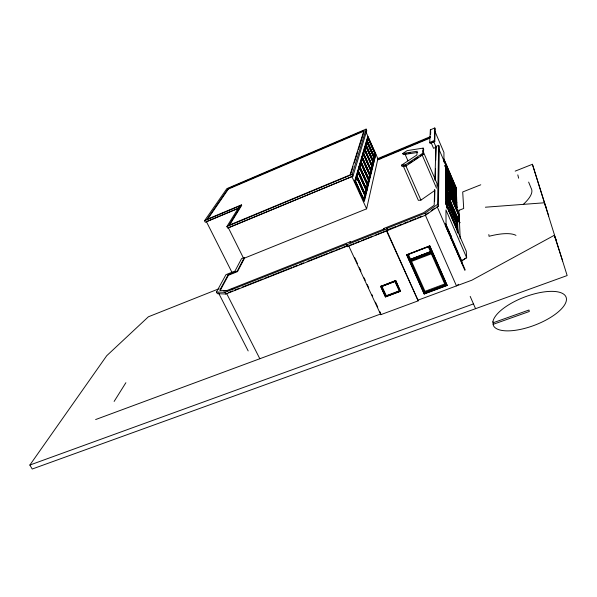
<?xml version="1.0" encoding="UTF-8"?>
<svg xmlns="http://www.w3.org/2000/svg" width="597" height="597" viewBox="0 0 597 597"><rect width="100%" height="100%" fill="white"/><g stroke="black" fill="none" stroke-linecap="round" stroke-linejoin="round"><path stroke-width="0.9" d="M220.435 290.075L228.442 275.239L237.516 271.605L244.576 258.076L244.315 257.553L241.531 258.673L234.979 271.06L225.95 274.68L216.48 292L224.957 292.314L346.641 244.218L347.297 246.688L425.743 215.114L438.362 206.189L439.332 146.847L438.676 145.317L435.9 146.466L434.914 180.175M438.362 206.189L437.564 204.353L438.676 145.317M436.959 186.286L437.019 183.563L422.833 150.757M434.646 189.465L434.191 205.256L423.586 212.726L383.834 228.457L383.998 229.711L383.834 228.457M434.586 201.211L434.9 190.047M435.213 178.884L435.504 168.645M435.743 160.272L436.108 147.243L433.735 141.705L431.183 142.765L433.556 148.302L436.108 147.243M432.168 251.285L409.072 260.359L406.661 254.732L429.758 245.837L447.19 285.478L424.228 294.008L406.661 254.732M434.773 141.534L435.198 128.937L434.788 127.974L430.355 129.833L429.691 142.459L430.124 143.467L434.773 141.534L434.34 140.526L434.788 127.974M431.28 251.673L429.012 246.307L431.28 251.673L409.811 259.904L407.535 254.576L409.811 259.904M447.19 285.478L429.758 245.837M431.773 252.553L445.966 284.844L424.609 292.784L410.318 260.77L430.915 252.882M424.228 294.008L409.467 260.971M430.579 134.415L430.721 131.706M348.648 245.748L380.782 314.679L418.206 300.828L386.975 231.002M402.774 153.489L417.221 151.265L416.863 154.989L401.453 165.227L401.975 166.421L406.191 165.847L423.303 154.436L423.683 149.28L423.176 148.108L407.124 150.631L402.774 153.489L403.281 154.638L417.728 152.436M423.303 154.436L422.788 153.242L423.176 148.108M424.609 292.784L410.318 260.77M400.497 291.321L395.692 280.508L380.625 286.441L385.483 296.948L400.497 291.321L395.692 280.508M399.833 291.224L395.296 281L381.289 286.538L385.871 296.463L399.833 291.224L395.296 281M385.483 296.948L380.662 286.202M385.871 296.463L381.319 286.291M380.782 314.679L380.893 313.895L95.624 419.549M387.684 230.755L386.96 228.278L424.937 213.271L437.564 204.353M244.576 258.076L366.61 208.831L377.968 158.496L430.385 136.623M364.439 200.92L355.282 180.824L368.088 136.735L367.61 136.937L354.722 181.055L363.879 201.152L364.439 200.92L375.864 154.153L375.386 154.354L371.64 169.578M363.879 201.152L365.2 195.771L365.752 195.547L356.752 175.749L356.2 175.981L363.7 192.473M365.625 194.04L366.476 190.57M366.894 188.891L367.513 186.376M368.319 183.1L368.715 181.473M369.498 178.294L370.08 175.936L370.595 175.719L362.185 157.056L361.67 157.272L369.804 175.585L368.722 179.966L369.245 179.749L370.319 175.369L362.379 157.735L361.857 157.951M370.453 174.406L371.207 171.354L371.715 171.145L363.439 152.742L362.931 152.959L370.938 171.003L369.886 175.257L370.401 175.04L371.446 170.794L363.625 153.407L363.118 153.623L361.946 157.638L362.469 157.421L363.625 153.407M365.454 195.189L364.23 200.174L355.588 181.204L356.954 176.481L365.454 195.189L364.909 195.413L363.67 200.405L355.028 181.436L355.588 181.204M358.379 171.563L366.73 189.988L365.551 194.816L357.058 176.13L358.379 171.563L357.834 171.787L356.506 176.361L357.058 176.13M359.752 166.802L367.968 184.958L366.819 189.63L358.476 171.227L359.752 166.802L359.215 167.026L358.185 170.563M368.05 184.615L369.162 180.085L361.088 162.197L359.849 166.473L368.05 184.615L367.521 184.831L368.64 180.301L360.558 162.414L359.566 165.839M371.521 170.481L372.535 166.354L364.842 149.205L364.334 149.422L363.2 153.317L363.715 153.108L364.842 149.205M372.61 166.048L373.595 162.048L366.021 145.138L365.521 145.347L364.424 149.131L372.11 166.257L373.095 162.257L365.521 145.347M365.983 145.914L373.17 161.959L373.662 161.75L374.618 157.869L367.162 141.19L366.67 141.392L365.603 145.064L366.103 144.855L367.162 141.19M367.789 137.556L375.132 154.011L374.2 157.787L374.692 157.578L375.617 153.81L368.267 137.347L366.752 141.123L367.237 140.914L368.267 137.347M364.998 195.04L366.192 190.212L357.834 171.787M366.282 189.853L367.431 185.182L359.021 166.324L359.558 166.1L368.252 185.316M371.013 170.69L372.035 166.563L372.535 166.354M373.17 161.959L374.132 158.071L366.67 141.392M364.797 194.309L365.901 189.853L358.028 172.503L356.805 176.734L363.274 190.965M367.528 183.294L368.356 179.951L360.752 163.108L359.603 167.07M368.73 178.466L369.536 175.227L362.051 158.623L360.939 162.466L367.767 177.6M369.886 173.794L370.67 170.652L363.304 154.28L362.23 158.011M372.991 161.317L373.879 157.727L366.849 142.026L365.871 145.422M244.315 257.553L237.248 271.068L228.173 274.695L219.726 290.299L226.875 290.545L350.193 241.763L350.021 242.434L383.722 229.106M347.297 246.688L347.469 246.009L225.823 294.015L217.338 293.672L216.48 292M355.26 180.645L356.402 176.712L364.909 195.413M361.618 158.78L360.648 162.1L361.178 161.877L362.379 157.735M358.461 171.003L359.409 167.727L367.148 184.824L366.08 189.137L358.603 172.645M363.476 153.683L364.521 150.071L371.767 166.212L370.827 170.026L369.722 167.57M364.692 149.489L365.707 145.989L372.841 161.906L371.924 165.6L365.073 150.34M366.021 145.138L364.924 148.922L364.424 149.131M204.547 220.748L239.598 206.01L226.882 226.547L227.681 228.151L352.946 176.16L366.759 130.564L366.11 129.109L226.838 188.652L204.547 220.748L205.301 222.248L238.636 208.249M352.946 176.16L352.178 174.466L366.11 129.109M351.797 176.637L228.338 227.741L243.389 257.926M350.566 174.593L353.066 166.593M354.178 163.041L357.79 151.481M358.342 149.705L363.894 131.93M229.591 225.054L241.681 205.368L241.434 204.868L206.883 219.397L228.151 188.6L363.954 130.556L350.029 174.921L228.845 225.308L241.434 204.868M114.124 401.445L125.885 382.707M207.652 219.144L228.375 189.055L364.177 131.041M515.189 171.123L532.405 164.287L567.15 275.553L32.223 469.026L29.85 465.056L106.714 355.73L148.384 316.791L219.062 288.724M457.168 285.359L458.593 284.269M428.191 212.816L425.236 214.905L456.459 285.903M431.153 210.719L434.855 208.099M420.93 200.114L405.803 165.66L403.259 166.011L418.37 200.346L420.93 200.114L434.616 190.592M408.9 163.593L412.781 161.011M414.333 159.974L418.206 157.392M420.534 155.839L422.086 154.802L436.526 188.152M401.453 165.227L405.669 164.645L422.788 153.242M556.12 239.882L554.277 235.315L471.824 280.217L418.258 300.06M239.151 206.435L241.681 205.368M238.748 208.077L206.405 221.659L231.979 272.389M375.132 154.011L375.617 153.81M360.364 161.727L360.894 161.511L369.439 180.443M374.132 158.071L374.618 157.869M377.774 159.332L430.37 137.4M377.983 159.809L429.721 138.243M373.095 162.257L373.595 162.048M226.882 226.547L352.178 174.466M429.691 142.459L434.34 140.526M370.938 171.003L371.446 170.794M354.722 181.055L355.282 180.824M369.804 175.585L370.319 175.369M368.64 180.301L369.162 180.085M367.431 185.182L367.968 184.958M366.192 190.212L366.73 189.988M446.31 164.817L445.817 165.018L445.847 169.115L446.347 168.914L446.31 164.817L443.795 158.929M445.952 165.182L446.444 164.988L446.84 206.913M446.228 165.981L446.72 165.779L455.974 187.421L456.145 191.809L455.645 192.003L455.481 187.615L455.974 187.421M446.265 170.085L446.765 169.884L446.72 165.779M456.212 200.204L456.115 197.689L446.302 174.637L446.265 170.399L446.765 170.197L446.81 174.436L456.339 196.667L455.832 196.868M446.019 174.145L446.526 173.936M446.302 174.637L446.81 174.436M446.302 174.966L446.81 174.757L446.854 179.122L456.533 201.674L456.018 201.876L455.847 197.211L446.302 174.966L446.34 179.331L446.854 179.122M445.728 176.831L446.429 178.458L445.914 178.667L445.944 183.16M446.056 178.831L446.571 178.622M445.952 183.51L446.474 183.294L446.608 198.405L446.056 198.629M446.616 183.466L446.093 183.675L456.511 207.905L457.033 207.696L456.235 187.891L443.974 159.205M446.384 184.174L446.907 183.966L446.862 179.458L456.548 202.032L456.735 206.846L456.212 207.047L456.033 202.234L446.705 180.503M446.496 188.234L446.086 188.398L449.608 196.406L449.526 192.003M445.981 188.503L446.519 188.294M446.131 188.674L446.66 188.458L445.593 185.973M456.235 187.891L455.742 188.085L455.929 192.816L446.698 171.257M446.019 193.301L446.556 193.085L445.825 191.383M449.705 196.04L449.631 192.07L450.034 191.913L450.131 196.674L449.72 196.831M446.541 193.391L446.019 193.667L446.049 197.801M446.168 193.831L446.713 193.622M458.75 218.383L459.354 219.345L458.899 216.129L459.593 215.853L450.369 194.413L449.981 194.57L450.28 196.48L450.265 195.659L458.608 215.054L458.675 216.718M455.795 195.958L455.66 192.346L456.16 192.144L456.339 196.667M480.764 184.794L462.705 191.965L463.697 208.487L458.929 210.36M449.728 197.197L450.138 197.032L446.504 188.592L446.093 188.756L449.728 197.197L449.817 202.114L450.235 201.95L450.138 197.032M449.832 197.264L450.242 197.1L445.795 186.615M446.213 199.174L446.765 198.95M446.519 199.689L447.063 199.473L447.011 194.503M455.847 197.211L456.347 197.01L456.533 201.674M456.115 197.689L456.623 197.488L445.698 172.167M449.892 200.614L450.31 200.45L459.914 222.748L459.496 222.905L450.257 201.465M450.101 200.92L450.504 200.756L450.369 194.413M446.093 204.137L446.653 203.913L446.608 198.786L446.056 199.01L446.093 203.278M231.472 289.411L234.054 288.381M446.101 204.525L446.66 204.308L446.683 206.958M446.25 204.689L446.81 204.472M346.461 244.897L386.856 228.935M456.033 202.234L456.548 202.032M228.285 292.657L232.621 290.94M234.352 290.254L239.554 288.202M242.158 287.179L262.971 278.963M264.702 278.277L269.038 276.568M270.777 275.881L291.59 267.665M293.321 266.978L297.657 265.269M299.395 264.583L303.731 262.874M307.194 261.501L328.007 253.285M329.745 252.598L334.081 250.889M335.812 250.203L340.148 248.494M341.887 247.807L346.223 246.098M387.453 229.823L396.035 226.435M397.751 225.756L402.05 224.062M403.766 223.382L408.057 221.688M409.773 221.009L415.788 218.636M417.504 217.957L421.795 216.263M446.437 193.316L446.347 183.175L456.914 207.741L456.989 209.666L456.586 209.823L456.309 202.719L456.824 202.51L445.534 176.212M349.506 245.412L353.805 243.71M355.528 243.031L359.827 241.337M361.551 240.658L372.729 236.248M375.304 235.225L386.483 230.815L418.206 300.828M456.847 216.756L457.265 216.599L457.339 218.621L445.832 191.749M458.571 216.099L459.586 215.704L450.175 193.824L449.765 193.98L459.197 216.01M457.056 222.047L456.929 218.786L457.466 218.577L445.623 191.092M458.899 221.771L458.765 214.995L458.533 216.771M456.854 224.002L457.399 223.793L457.615 229.27L457.063 229.487L456.854 224.002L446.884 200.928M457.377 230.405L457.929 230.188L445.593 201.846M445.616 223.838L450.631 235.36L450.034 235.591L445.735 225.718M450.302 235.949L450.899 235.718L445.787 223.979M450.272 236.136L450.869 235.905L461.839 261.12L461.966 263.747M406.639 254.964L429.75 246.061M407.512 254.8L429.004 246.531M409.826 259.673L431.288 251.449M409.094 260.128L431.318 251.613M410.303 260.993L431.765 252.777L445.966 284.844M380.625 286.441L395.662 280.747M381.289 286.538L395.266 281.239M385.908 296.209L399.856 290.978M385.513 296.702L400.52 291.075M424.624 292.537L445.966 284.597M424.236 293.761L447.19 285.232M29.85 465.056L473.466 303.895M492.891 322.858L528.994 310.015L529.293 311.5L493.055 324.372M406.788 153.66L404.945 153.944L407.915 160.72M408.639 153.377L410.482 153.093M485.391 207.211L544.263 202.793L545.949 206.98M223.584 290.985L225.375 291.045M218.569 293.023L248.173 350.932M226.875 290.545L227.158 291.112M226.547 293.336L259.829 358.73M224.957 292.314L225.823 294.015M228.173 274.695L228.442 275.239M237.248 271.068L237.516 271.605M228.151 188.6L228.375 189.055M350.193 241.763L350.469 242.36M354.693 257.658L357.424 263.538M359.387 267.732L360.946 271.09M364.073 277.806L365.252 280.321M367.207 284.515L368.767 287.873M371.901 294.59L372.685 296.269M375.416 302.142L377.767 307.179M379.722 311.373L380.505 313.052M346.641 244.218L347.193 245.412M351.849 176.466L366.61 208.831M367.021 190.346L358.178 170.846L357.633 171.078L365.327 188.025M358.312 172.287L365.901 189.018M356.887 177.212L363.842 192.495M361.178 161.877L369.245 179.749M361.021 162.914L367.252 176.719M360.737 162.548L367.804 178.19M359.969 167.884L366.588 182.503M360.058 168.347L366.028 181.533M386.96 228.278L387.789 230.099M363.842 154.504L368.991 165.936M363.573 154.145L370.64 169.861M408.408 254.419L410.564 259.217L430.407 251.613L428.258 246.77M362.469 157.421L370.401 175.04M362.603 158.839L368.946 172.921M362.327 158.481L368.371 171.899M367.237 140.914L374.692 157.578M366.103 144.855L373.662 161.75M379.856 158.466L380.065 158.944M365.67 131.34L377.901 158.757M367.61 136.937L375.386 154.354M405.669 164.645L406.191 165.847M424.937 213.271L425.743 215.114M470.19 296.396L475.563 308.679M465.167 269.799L446.056 225.89L445.952 209.898L466.653 257.688L461.235 261.09L466.653 257.688L466.264 251.18L445.914 204.129L445.653 164.824L438.967 149.198M457.989 253.964L450.951 237.807L451.981 240.27M458.727 255.665L460.951 260.77L461.548 260.546L461.623 262.173M445.75 225.994L449.765 235.233M452.698 241.927L460.287 259.367M437.079 206.532L464.862 270.359M447.623 196.846L449.817 202.114M446.84 195.562L456.929 218.786M446.772 195.6L456.347 217.801L456.526 222.696M445.563 195.988L446.608 198.405M447.063 199.473L457.384 223.382L457.071 216.218L456.705 217.636M445.563 196.368L457.698 224.285M446.817 200.204L455.451 220.196M447.302 201.704L456.78 223.659M445.593 201.458L446.653 203.913M457.615 229.27L447.123 204.995L447.071 199.853M448.698 209.965L449.429 211.651M450.526 214.189L451.257 215.883M455.645 226.032L456.75 228.569L456.556 223.509M448.407 209.666L449.459 211.913M456.78 229.412L446.877 206.525L446.892 208.166M445.728 176.496L446.429 178.122L446.384 173.772L445.877 173.973L445.914 178.331M447.354 181.533L455.727 201.04L455.571 196.734M446.698 180.167L456.309 202.719M445.758 181.301L446.466 182.951L446.429 178.458M446.907 183.966L456.735 206.846M445.563 181.01L457.033 207.696M447.026 185.51L449.877 192.13M450.586 193.786L455.563 205.368M446.16 184.167L449.631 192.07M450.504 195.562L456.198 208.816L456.138 207.166L450.116 193.152L450.145 194.734M446.198 189.182L449.623 197.137L449.705 201.674M459.063 221.711L459.914 222.748M443.929 160.451L455.981 188.637M430.355 129.833L430.765 130.795M444.884 165.503L446.347 168.914M446.765 169.884L456.145 191.809M444.884 165.817L456.429 192.615M446.892 171.406L455.369 191.197L455.22 187.145L446.504 166.772L446.541 170.578M446.265 170.399L455.66 192.346M445.698 171.839L446.384 173.443L446.347 169.227L445.847 169.429L445.877 173.652M446.937 175.973L455.548 196.04L455.392 191.868M434.914 131.295L443.929 152.422L443.937 162.026M562.628 260.934L554.277 235.315M528.636 182.092L531.166 188.316A62.827 17.835 -22.8 0 1 523.315 204.361M548.74 216.002L532.405 164.287M517.808 174.869L518.629 178.182M488.831 234.561L489.047 236.293A44.021 14.127 -22.5 0 1 515.972 235.382M458.914 210.04L460.205 238.449M458.787 219.226L458.862 220.927M457.466 218.577L458.041 232.808M457.765 232.934L457.638 229.696L457.078 229.912L457.138 231.532M456.802 222.711L456.638 218.293L457.175 218.084L456.735 218.263L450.123 202.943L450.541 202.779L450.504 200.973M456.474 216.002L456.533 217.748M455.757 201.756L455.921 206.196M451.183 236.725L451.228 239.031M450.899 235.718L450.951 238.293M450.631 235.36L450.683 238.046M449.78 194.704L449.735 192.137L450.138 191.98L450.347 202.39L449.929 202.555L449.877 199.913M447.123 205.383L447.153 208.047M446.541 171.212L446.571 174.346M446.586 175.787L446.616 179.025M446.854 204.144L446.869 205.734M445.944 183.331L445.981 188.152M445.981 188.324L446.011 192.622M492.943 321.582L493.383 325.529A39.021 14.947 -21 0 0 550.8 317.291A39.021 14.947 -21 0 0 547.949 291.5A39.021 14.947 -21 0 0 492.943 321.582M364.61 195.047L363.469 199.659L355.334 181.816L356.603 177.436L364.61 195.047M374.886 153.668L374.02 157.153L367.013 141.474L367.968 138.176L374.886 153.668M366.976 140.556L366.491 140.765L374.386 158.414L374.871 158.212L366.976 140.556M365.834 144.496L365.342 144.705L373.356 162.6L373.849 162.399L365.834 144.496M364.655 148.556L364.155 148.772L372.297 166.914L372.797 166.705L364.655 148.556M450.325 192.488L449.959 194.361L450.325 192.488M456.727 207.375L456.392 209.323L456.727 207.375M431.385 253.815L411.549 261.404L425.004 291.314L444.743 283.971L431.385 253.815M394.901 281.5L381.983 286.388L386.296 295.724L399.192 290.881L394.901 281.5"/></g></svg>
